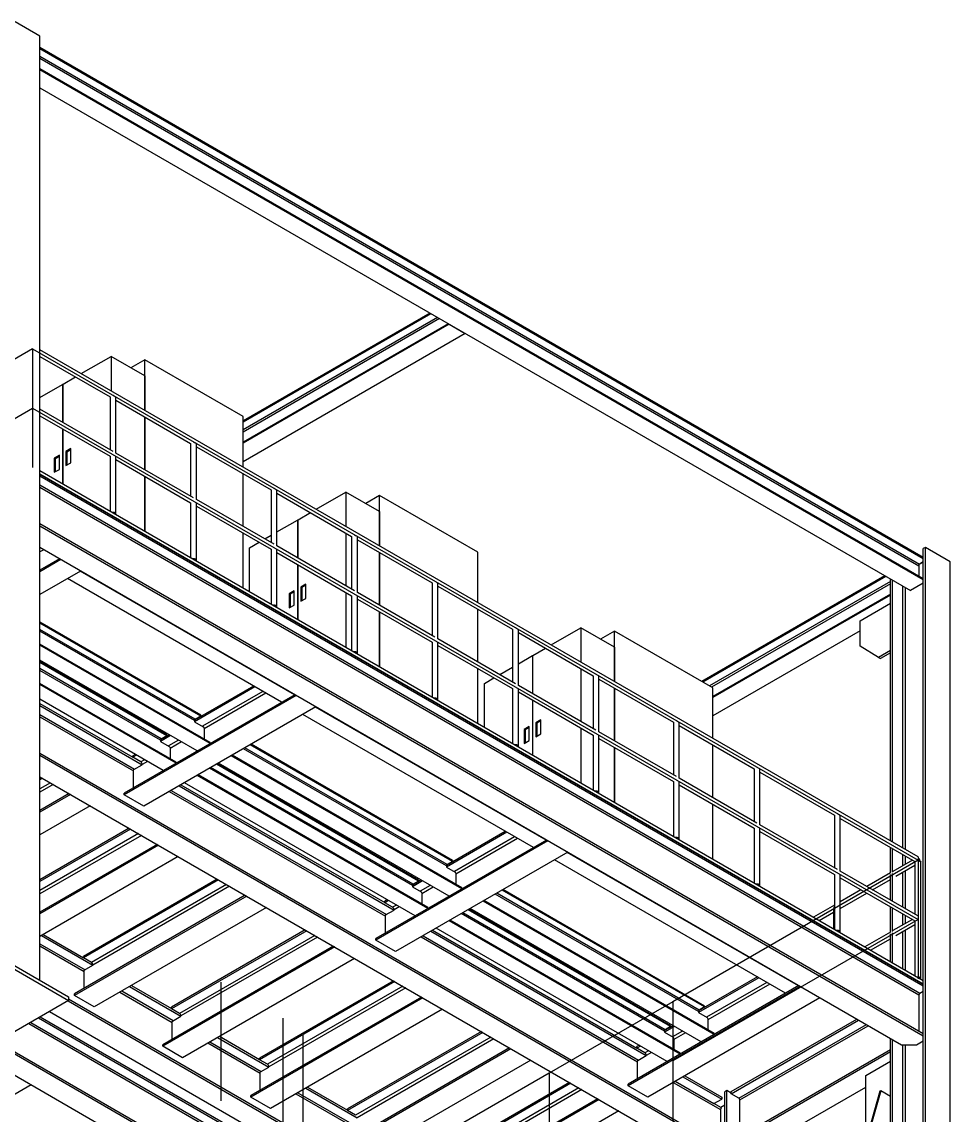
# Model space of a CAD drawing. Header units: inches. Extents: x -1490 to 2215, y -1057 to 1547.
# Drawn here: x -1254.8 to -986.6, y -709.3 to -393.4 of the extents above; entities that cross this region are included whole.
import ezdxf

# ---------------------------------------------------------------- set-up
doc = ezdxf.new("R2010")
doc.units = ezdxf.units.IN
doc.header["$MEASUREMENT"] = 0

msp = doc.modelspace()

# ---------------------------------------------------------------- linework, layer by layer
at = {"color": 7, "linetype": 'Continuous', "lineweight": 25}
for p, q in [((-1249.66, -397.52), (-1256.83, -393.39)), ((-1249.66, -670.3), (-1249.66, -397.52)), ((-1249.66, -400.71), (-994.39, -548.08)), ((-1249.66, -401.04), (-994.39, -548.41)), ((-1249.66, -403.26), (-995.43, -550.03)), ((-1249.66, -403.92), (-995.71, -550.52)), ((-1249.66, -406.86), (-994.39, -554.23)), ((-1249.66, -407.19), (-994.39, -554.55)), ((-1249.66, -412.49), (-998.09, -557.72)), ((-1136.98, -477.54), (-1190.94, -508.69)), ((-1136.7, -477.7), (-1190.94, -509.01)), ((-1134.77, -478.81), (-1190.94, -511.24)), ((-1134.21, -479.14), (-1190.94, -511.89)), ((-1131.66, -480.61), (-1190.94, -514.84)), ((-1131.38, -480.78), (-1190.94, -515.16)), ((-1131.38, -480.78), (-1126.78, -483.43)), ((-1126.78, -483.43), (-1190.94, -520.47)), ((-995.88, -634.63), (-1249.66, -488.12)), ((-1249.66, -490.04), (-1229.33, -501.77)), ((-1237.69, -495.03), (-1229.08, -490.06)), ((-1229.08, -490.06), (-1229.08, -500)), ((-1219.34, -495.69), (-1229.08, -490.06)), ((-1219.34, -491.03), (-1223.38, -493.36)), ((-1190.94, -507.42), (-1219.34, -491.03)), ((-1219.34, -505.63), (-1219.34, -491.03)), ((-1219.34, -495.69), (-1219.34, -505.63)), ((-1249.66, -501.95), (-1243.07, -498.14)), ((-1243.07, -498.14), (-1243.07, -509.07)), ((-1242.93, -498.22), (-1243.07, -498.14)), ((-1242.93, -498.06), (-1239.35, -495.99)), ((-1242.93, -509.15), (-1242.93, -498.06)), ((-1229.33, -501.77), (-1229.33, -517)), ((-1227.67, -517.96), (-1227.67, -501.77)), ((-1228.5, -517.48), (-1249.66, -505.27)), ((-1227.67, -502.73), (-1206.08, -515.2)), ((-1249.66, -507.18), (-1229.33, -518.92)), ((-1219.34, -507.54), (-1219.34, -522.77)), ((-1219.34, -522.77), (-1219.34, -507.54)), ((-1190.94, -522.02), (-1190.94, -507.42)), ((-1243.07, -510.99), (-1243.07, -526.85)), ((-1242.93, -526.93), (-1242.93, -511.07)), ((-1240.67, -516.67), (-1242.13, -517.52)), ((-1242.13, -517.52), (-1242.13, -521.61)), ((-1241.85, -517.68), (-1242.13, -517.52)), ((-1240.67, -517), (-1241.85, -517.68)), ((-1241.85, -517.68), (-1241.85, -521.45)), ((-1240.67, -520.77), (-1240.67, -516.67)), ((-1205.25, -530.91), (-1227.67, -517.96)), ((-1206.08, -515.2), (-1206.08, -530.43)), ((-1204.42, -531.39), (-1204.42, -515.2)), ((-1204.42, -516.16), (-1182.82, -528.62)), ((-1244.01, -518.6), (-1245.47, -519.45)), ((-1245.47, -519.45), (-1245.47, -523.54)), ((-1245.19, -519.61), (-1245.47, -519.45)), ((-1244.01, -518.93), (-1245.19, -519.61)), ((-1245.19, -519.61), (-1245.19, -523.38)), ((-1244.01, -522.7), (-1244.01, -518.6)), ((-1242.13, -521.61), (-1240.67, -520.77)), ((-1229.33, -518.92), (-1229.33, -534.79)), ((-1227.67, -535.59), (-1227.67, -518.92)), ((-1227.67, -519.88), (-1206.08, -532.35)), ((-1249.66, -523.05), (-994.39, -670.42)), ((-1249.66, -524.07), (-994.39, -671.44)), ((-994.39, -671.44), (-1249.66, -524.07)), ((-1245.47, -523.54), (-1244.01, -522.7)), ((-1190.94, -539.17), (-1190.94, -523.94)), ((-994.39, -672.05), (-1249.66, -524.68)), ((-995.35, -674.08), (-1249.66, -527.27)), ((-1219.34, -524.69), (-1219.34, -540.56)), ((-1219.34, -540.56), (-1219.34, -524.69)), ((-995.64, -674.57), (-1249.66, -527.92)), ((-1182.82, -528.62), (-1182.82, -543.85)), ((-1181.16, -544.81), (-1181.16, -528.62)), ((-1181.16, -529.58), (-1159.57, -542.05)), ((-1169.81, -534.22), (-1161.2, -529.25)), ((-1161.2, -529.25), (-1161.2, -539.19)), ((-1151.46, -534.88), (-1161.2, -529.25)), ((-1151.46, -530.21), (-1155.49, -532.55)), ((-1123.06, -546.61), (-1151.46, -530.21)), ((-1151.46, -544.81), (-1151.46, -530.21)), ((-1206.08, -532.35), (-1206.08, -548.21)), ((-1181.99, -544.33), (-1204.42, -531.39)), ((-1204.42, -549.01), (-1204.42, -532.35)), ((-1204.42, -533.3), (-1182.82, -545.77)), ((-1175.05, -537.25), (-1171.47, -535.18)), ((-1151.46, -534.88), (-1151.46, -544.81)), ((-994.39, -685.81), (-1249.66, -538.44)), ((-994.39, -686.42), (-1249.66, -539.05)), ((-1181.16, -540.77), (-1175.19, -537.33)), ((-1175.19, -537.33), (-1175.19, -548.26)), ((-1175.05, -537.41), (-1175.19, -537.33)), ((-1175.05, -548.34), (-1175.05, -537.25)), ((-1190.94, -556.95), (-1190.94, -541.08)), ((-1184.66, -542.79), (-1182.82, -541.73)), ((-1161.2, -541.11), (-1161.2, -556.34)), ((-1159.57, -542.05), (-1159.57, -557.28)), ((-1157.91, -558.24), (-1157.91, -542.05)), ((-1157.91, -543.01), (-1136.31, -555.47)), ((-1000.63, -689.01), (-1249.66, -545.25)), ((-1249.38, -545.41), (-1249.66, -545.58)), ((-1248.53, -545.9), (-1249.66, -546.56)), ((-1189.04, -545.32), (-1186.32, -543.75)), ((-1189.04, -558.05), (-1189.04, -545.32)), ((-1182.82, -545.77), (-1182.82, -561.64)), ((-1158.74, -557.76), (-1181.16, -544.81)), ((-1181.16, -562.44), (-1181.16, -545.77)), ((-993.78, -545.24), (-994.39, -545.59)), ((-994.39, -817.67), (-994.39, -545.59)), ((-993.78, -818.02), (-993.78, -545.24)), ((-986.62, -549.37), (-993.78, -545.24)), ((-1243.97, -548.54), (-1249.66, -551.83)), ((-1243.56, -548.77), (-1249.66, -552.3)), ((-1181.16, -546.73), (-1159.57, -559.2)), ((-1151.46, -546.73), (-1151.46, -561.96)), ((-1151.46, -561.96), (-1151.46, -546.73)), ((-1123.06, -561.21), (-1123.06, -546.61)), ((-994.39, -549.51), (-995.61, -550.22)), ((-994.39, -549.43), (-995.43, -550.03)), ((-986.62, -822.15), (-986.62, -549.37)), ((-1237.87, -552.06), (-1249.66, -558.86)), ((-1176.09, -587.85), (-1237.98, -552.12)), ((-1175.19, -550.18), (-1175.19, -566.04)), ((-1175.05, -566.12), (-1175.05, -550.26)), ((-995.71, -550.52), (-995.71, -553.47)), ((-1179.8, -589.99), (-1241.69, -554.26)), ((-1172.79, -555.86), (-1174.25, -556.7)), ((-1172.79, -559.96), (-1172.79, -555.86)), ((-1136.31, -555.47), (-1136.31, -570.7)), ((-1134.65, -571.66), (-1134.65, -555.47)), ((-1005.46, -553.46), (-1058.32, -583.98)), ((-1005.18, -553.63), (-1058.04, -584.14)), ((-1003.9, -555.12), (-1056.11, -585.26)), ((-1003.9, -555.77), (-1055.55, -585.58)), ((-1003.9, -629.99), (-1003.9, -554.37)), ((-1003.3, -630.34), (-1003.3, -554.71)), ((-994.39, -555.58), (-998.09, -557.72)), ((-1176.13, -557.79), (-1177.59, -558.63)), ((-1177.59, -558.63), (-1177.59, -562.73)), ((-1177.31, -558.79), (-1177.59, -558.63)), ((-1176.13, -558.11), (-1177.31, -558.79)), ((-1177.31, -558.79), (-1177.31, -562.57)), ((-1176.13, -561.89), (-1176.13, -557.79)), ((-1174.25, -556.7), (-1174.25, -560.8)), ((-1173.97, -556.86), (-1174.25, -556.7)), ((-1172.79, -556.18), (-1173.97, -556.86)), ((-1173.97, -556.86), (-1173.97, -560.64)), ((-1161.2, -558.25), (-1161.2, -574.12)), ((-1135.48, -571.18), (-1157.91, -558.24)), ((-1134.65, -556.43), (-1113.05, -568.9)), ((-1003.9, -558.71), (-1055.18, -588.31)), ((-1003.9, -559.04), (-1055.18, -588.64)), ((-1000.32, -632.06), (-1000.32, -556.43)), ((-999.47, -632.55), (-999.47, -556.92)), ((-1177.59, -562.73), (-1176.13, -561.89)), ((-1174.25, -560.8), (-1172.79, -559.96)), ((-1159.57, -559.2), (-1159.57, -575.06)), ((-1157.91, -575.86), (-1157.91, -559.2)), ((-1157.91, -560.15), (-1136.31, -572.62)), ((-1012.61, -566.41), (-1003.9, -561.38)), ((-1151.46, -563.88), (-1151.46, -579.74)), ((-1151.46, -579.74), (-1151.46, -563.88)), ((-1123.06, -578.35), (-1123.06, -563.12)), ((-1203.16, -593.69), (-1249.66, -566.85)), ((-1203.16, -593.96), (-1249.66, -567.12)), ((-1101.92, -573.41), (-1093.32, -568.44)), ((-1093.32, -568.44), (-1093.32, -578.38)), ((-1083.57, -574.06), (-1093.32, -568.44)), ((-1012.61, -573.76), (-1012.61, -566.41)), ((-1204.73, -594.87), (-1249.66, -568.92)), ((-1204.94, -595.23), (-1249.66, -569.41)), ((-1112.22, -584.61), (-1134.65, -571.66)), ((-1113.05, -568.9), (-1113.05, -584.13)), ((-1111.39, -585.09), (-1111.39, -568.9)), ((-1111.39, -569.86), (-1089.8, -582.32)), ((-1083.57, -569.4), (-1087.61, -571.73)), ((-1083.57, -584), (-1083.57, -569.4)), ((-1055.18, -585.79), (-1083.57, -569.4)), ((-1012.61, -569.37), (-1055.18, -593.94)), ((-1200.44, -601.64), (-1249.66, -573.23)), ((-1200.44, -601.91), (-1249.66, -573.5)), ((-1136.31, -572.62), (-1136.31, -588.49)), ((-1134.65, -589.29), (-1134.65, -572.62)), ((-1134.65, -573.58), (-1113.05, -586.05)), ((-1107.17, -576.43), (-1103.58, -574.37)), ((-1083.57, -574.06), (-1083.57, -584)), ((-1007.3, -577.02), (-1012.61, -573.76)), ((-1204.16, -604.05), (-1249.66, -577.78)), ((-1111.39, -578.87), (-1107.31, -576.51)), ((-1107.31, -576.51), (-1107.31, -587.45)), ((-1107.17, -576.59), (-1107.31, -576.51)), ((-1107.17, -587.53), (-1107.17, -576.43)), ((-1003.9, -575.06), (-1007.3, -577.02)), ((-1007.3, -577.02), (-1006.77, -577.33)), ((-1003.9, -575.67), (-1006.77, -577.33)), ((-1212.99, -599.37), (-1249.66, -578.2)), ((-1212.99, -599.64), (-1249.66, -578.47)), ((-1214.55, -600.54), (-1249.66, -580.27)), ((-1214.77, -600.91), (-1249.66, -580.76)), ((-1123.06, -596.14), (-1123.06, -580.27)), ((-1116.78, -581.98), (-1113.05, -579.83)), ((-1093.32, -580.29), (-1093.32, -595.52)), ((-1121.16, -584.51), (-1118.44, -582.94)), ((-1089.8, -582.32), (-1089.8, -597.55)), ((-1088.14, -598.51), (-1088.14, -582.32)), ((-1088.14, -583.28), (-1066.54, -595.75)), ((-1210.26, -607.32), (-1249.66, -584.57)), ((-1210.27, -607.58), (-1249.66, -584.84)), ((-1187.51, -585.54), (-1204.94, -595.6)), ((-1187.92, -585.3), (-1204.92, -595.11)), ((-1185.21, -586.87), (-1202.64, -596.92)), ((-1184.36, -587.36), (-1202.21, -597.66)), ((-1121.16, -597.23), (-1121.16, -584.51)), ((-1113.05, -586.05), (-1113.05, -601.91)), ((-1088.97, -598.03), (-1111.39, -585.09)), ((-1111.39, -602.71), (-1111.39, -586.05)), ((-1111.39, -587), (-1089.8, -599.47)), ((-1083.57, -585.92), (-1083.57, -601.15)), ((-1083.57, -601.15), (-1083.57, -585.92)), ((-1055.18, -600.39), (-1055.18, -585.79)), ((-1213.98, -609.73), (-1249.66, -589.13)), ((-1249.66, -590.3), (-1222.77, -605.83)), ((-1175.98, -587.79), (-1225.29, -616.25)), ((-1175.57, -588.02), (-1225.29, -616.72)), ((-1176.08, -587.73), (-1176.08, -587.84)), ((-1107.31, -589.36), (-1107.31, -605.23)), ((-1107.17, -605.31), (-1107.17, -589.45)), ((-1249.66, -590.91), (-1220.04, -608.01)), ((-1249.66, -593.5), (-1222.28, -609.31)), ((-1169.88, -591.31), (-1219.6, -620.01)), ((-1203.16, -593.69), (-1203.16, -593.96)), ((-1107.04, -631.99), (-1173.7, -593.51)), ((-1103.33, -629.85), (-1169.99, -591.37)), ((-1249.66, -594.15), (-1222.56, -609.8)), ((-1204.94, -595.23), (-1204.94, -595.6)), ((-1204.94, -595.6), (-1202.43, -597.04)), ((-1203.16, -593.96), (-1204.73, -594.87)), ((-1108.25, -596.98), (-1109.71, -597.82)), ((-1108.25, -601.07), (-1108.25, -596.98)), ((-1104.91, -595.05), (-1106.36, -595.89)), ((-1106.36, -595.89), (-1106.36, -599.98)), ((-1106.08, -596.05), (-1106.36, -595.89)), ((-1104.91, -595.37), (-1106.08, -596.05)), ((-1106.08, -596.05), (-1106.08, -599.82)), ((-1104.91, -599.14), (-1104.91, -595.05)), ((-1066.54, -595.75), (-1066.54, -610.98)), ((-1064.88, -611.94), (-1064.88, -595.75)), ((-1064.88, -596.71), (-1043.29, -609.17)), ((-1211.87, -599.6), (-1214.77, -601.27)), ((-1212.28, -599.36), (-1214.74, -600.79)), ((-1212.99, -599.64), (-1214.55, -600.54)), ((-1212.99, -599.37), (-1212.99, -599.64)), ((-1202.43, -597.04), (-1202.21, -597.42)), ((-1202.21, -597.42), (-1202.21, -600.62)), ((-1109.71, -597.82), (-1109.71, -601.91)), ((-1109.43, -597.98), (-1109.71, -597.82)), ((-1108.25, -597.3), (-1109.43, -597.98)), ((-1109.43, -597.98), (-1109.43, -601.75)), ((-1106.36, -599.98), (-1104.91, -599.14)), ((-1093.32, -597.44), (-1093.32, -613.31)), ((-1089.8, -599.47), (-1089.8, -615.34)), ((-1065.71, -611.46), (-1088.14, -598.51)), ((-1088.14, -616.14), (-1088.14, -599.47)), ((-1214.77, -600.91), (-1214.77, -601.27)), ((-1214.77, -601.27), (-1212.26, -602.72)), ((-1209.57, -600.93), (-1212.46, -602.6)), ((-1212.26, -602.72), (-1212.04, -603.09)), ((-1208.72, -601.42), (-1212.04, -603.33)), ((-1212.04, -603.09), (-1212.04, -606.29)), ((-1200.44, -601.64), (-1200.44, -601.91)), ((-1131.97, -636.87), (-1190.39, -603.14)), ((-1130.41, -635.96), (-1188.83, -602.24)), ((-1130.41, -635.69), (-1188.59, -602.11)), ((-1109.71, -601.91), (-1108.25, -601.07)), ((-1088.14, -600.43), (-1066.54, -612.9)), ((-1083.57, -603.07), (-1083.57, -618.93)), ((-1083.57, -618.93), (-1083.57, -603.07)), ((-1055.18, -617.54), (-1055.18, -602.31)), ((-1249.66, -604.67), (-1052.62, -718.42)), ((-1249.66, -605.28), (-1052.62, -719.03)), ((-1222.11, -605.04), (-1222.77, -605.42)), ((-1221.7, -605.27), (-1222.77, -605.89)), ((-1222.77, -605.89), (-1222.77, -605.42)), ((-1220.46, -607.22), (-1222.77, -605.89)), ((-1127.69, -643.91), (-1194.35, -605.43)), ((-1127.68, -643.64), (-1194.12, -605.29)), ((-1132.18, -637.23), (-1190.81, -603.39)), ((-1222.56, -609.56), (-1222.49, -609.43)), ((-1222.56, -614.68), (-1222.56, -609.56)), ((-1222.49, -609.43), (-1220.04, -608.01)), ((-1219.4, -606.6), (-1220.46, -607.22)), ((-1218.55, -607.09), (-1220.04, -607.95)), ((-1220.04, -608.01), (-1220.04, -607.95)), ((-1210.26, -607.32), (-1210.26, -607.58)), ((-1142.01, -642.91), (-1200.64, -609.06)), ((-1141.8, -642.54), (-1200.22, -608.82)), ((-1140.24, -641.64), (-1198.65, -607.91)), ((-1140.24, -641.37), (-1198.42, -607.78)), ((-1131.4, -646.05), (-1198.06, -607.57)), ((-1043.29, -609.17), (-1043.29, -624.41)), ((-1041.63, -625.36), (-1041.63, -609.17)), ((-1249.66, -611.48), (-1057.99, -722.13)), ((-1249.32, -611.68), (-1249.66, -611.88)), ((-1248.91, -611.91), (-1249.66, -612.35)), ((-1137.52, -649.58), (-1204.18, -611.1)), ((-1137.51, -649.32), (-1203.94, -610.97)), ((-1042.46, -624.88), (-1064.88, -611.94)), ((-1041.63, -610.13), (-1020.03, -622.6)), ((-1246.61, -613.24), (-1249.66, -615)), ((-1245.76, -613.73), (-1249.66, -615.98)), ((-1212.24, -615.76), (-1149.81, -651.8)), ((-1211.67, -615.43), (-1149.53, -651.31)), ((-1209.43, -614.14), (-1147.29, -650.01)), ((-1208.9, -613.83), (-1150.01, -647.83)), ((-1141.23, -651.73), (-1207.89, -613.24)), ((-1066.54, -612.9), (-1066.54, -628.76)), ((-1064.88, -629.56), (-1064.88, -612.9)), ((-1064.88, -613.85), (-1043.29, -626.32)), ((-1241.2, -616.37), (-1249.66, -621.25)), ((-1240.79, -616.6), (-1249.66, -621.72)), ((-1225.29, -616.72), (-1225.29, -616.25)), ((-1219.6, -620.01), (-1225.29, -616.72)), ((-1235.1, -619.88), (-1249.66, -628.29)), ((-1055.18, -635.32), (-1055.18, -619.46)), ((-1019.2, -638.31), (-1041.63, -625.36)), ((-1020.03, -622.6), (-1020.03, -637.83)), ((-1018.37, -638.79), (-1018.37, -622.6)), ((-1018.37, -623.56), (-996.78, -636.02)), ((-1223.86, -626.37), (-1249.66, -641.27)), ((-1223.46, -626.61), (-1249.66, -641.74)), ((-1221.16, -627.94), (-1249.66, -644.39)), ((-1220.31, -628.43), (-1249.66, -645.37)), ((-1114.76, -627.54), (-1132.18, -637.6)), ((-1115.17, -627.3), (-1132.16, -637.11)), ((-1043.29, -626.32), (-1043.29, -642.19)), ((-1041.63, -642.99), (-1041.63, -626.32)), ((-1041.63, -627.28), (-1020.03, -639.75)), ((-1215.74, -631.06), (-1249.66, -650.64)), ((-1215.34, -631.3), (-1249.66, -651.11)), ((-1103.22, -629.79), (-1152.54, -658.25)), ((-1102.82, -630.02), (-1152.54, -658.72)), ((-1112.46, -628.87), (-1129.88, -638.92)), ((-1111.61, -629.36), (-1129.46, -639.66)), ((-1103.32, -629.73), (-1103.32, -629.84)), ((-1209.65, -634.58), (-1249.66, -657.68)), ((-1097.13, -633.31), (-1146.85, -662.01)), ((-1030.47, -671.91), (-1097.24, -633.37)), ((-1003.9, -639.38), (-1003.9, -631.91)), ((-1003.3, -639.03), (-1003.3, -632.26)), ((-1000.32, -637.19), (-1000.32, -633.98)), ((-999.47, -636.7), (-999.47, -634.47)), ((-995.88, -634.63), (-995.88, -635.59)), ((-1132.18, -637.23), (-1132.18, -637.6)), ((-1132.18, -637.6), (-1129.68, -639.04)), ((-1130.41, -635.96), (-1131.97, -636.87)), ((-1130.41, -635.69), (-1130.41, -635.96)), ((-1034.18, -674.05), (-1100.95, -635.51)), ((-997.54, -635.59), (-1003.15, -638.83)), ((-1002.32, -640.26), (-996.78, -637.06)), ((-996.78, -636.02), (-996.78, -651.26)), ((-995.12, -636.02), (-995.12, -636.02)), ((-995.05, -669.88), (-995.05, -636.07)), ((-1198.41, -641.07), (-1237.07, -663.39)), ((-1129.68, -639.04), (-1129.46, -639.42)), ((-1129.46, -639.42), (-1129.46, -642.62)), ((-1020.03, -639.75), (-1020.03, -655.61)), ((-995.95, -651.73), (-1018.37, -638.79)), ((-1018.37, -656.41), (-1018.37, -639.75)), ((-1018.37, -640.71), (-996.78, -653.17)), ((-1003.9, -639.26), (-1010.73, -643.2)), ((-1009.07, -644.16), (-1003.9, -641.18)), ((-1003.9, -647.14), (-1003.9, -639.76)), ((-1003.3, -647.49), (-1003.3, -639.41)), ((-1000.32, -649.21), (-1000.32, -639.11)), ((-999.47, -649.7), (-999.47, -638.62)), ((-1198, -641.3), (-1237.07, -663.86)), ((-1195.7, -642.63), (-1234.77, -665.19)), ((-1194.85, -643.12), (-1234.35, -665.92)), ((-1139.12, -641.6), (-1142.01, -643.27)), ((-1142.01, -642.91), (-1142.01, -643.27)), ((-1142.01, -643.27), (-1139.5, -644.72)), ((-1139.52, -641.36), (-1141.99, -642.79)), ((-1140.24, -641.64), (-1141.8, -642.54)), ((-1140.24, -641.37), (-1140.24, -641.64)), ((-1136.82, -642.93), (-1139.71, -644.6)), ((-1135.97, -643.42), (-1139.29, -645.33)), ((-1127.68, -643.64), (-1127.68, -643.91)), ((-1057.55, -678.02), (-1116.07, -644.24)), ((-1057.55, -677.75), (-1115.84, -644.11)), ((-1012.39, -644.16), (-1018.37, -647.61)), ((-1190.29, -645.76), (-1239.6, -674.22)), ((-1189.88, -645.99), (-1239.6, -674.69)), ((-1149.35, -647.04), (-1150.01, -647.42)), ((-1148.95, -647.27), (-1150.01, -647.89)), ((-1150.01, -647.89), (-1150.01, -647.42)), ((-1139.5, -644.72), (-1139.29, -645.09)), ((-1139.29, -645.09), (-1139.29, -648.29)), ((-1054.83, -685.97), (-1121.59, -647.43)), ((-1054.82, -685.71), (-1121.36, -647.29)), ((-1059.32, -679.29), (-1118.06, -645.39)), ((-1059.11, -678.93), (-1117.63, -645.14)), ((-1018.37, -649.53), (-1010.73, -645.12)), ((-1184.19, -649.28), (-1233.91, -677.98)), ((-1147.71, -649.22), (-1150.01, -647.89)), ((-1149.73, -651.43), (-1147.29, -650.01)), ((-1146.64, -648.6), (-1147.71, -649.22)), ((-1145.8, -649.09), (-1147.29, -649.95)), ((-1147.29, -650.01), (-1147.29, -649.95)), ((-1137.51, -649.32), (-1137.51, -649.58)), ((-1067.38, -683.7), (-1125.9, -649.91)), ((-1067.38, -683.43), (-1125.67, -649.78)), ((-1058.54, -688.11), (-1125.31, -649.57)), ((-1020.03, -648.57), (-1026.13, -652.09)), ((-1024.47, -653.05), (-1020.32, -650.66)), ((-1020.32, -649.7), (-1020.32, -655.44)), ((-1020.08, -648.88), (-1020.03, -648.91)), ((-1003.9, -656.53), (-1003.9, -649.06)), ((-1003.3, -656.18), (-1003.3, -649.41)), ((-1149.81, -651.56), (-1149.73, -651.43)), ((-1149.81, -656.68), (-1149.81, -651.56)), ((-1064.66, -691.64), (-1131.42, -653.1)), ((-1064.65, -691.38), (-1131.19, -652.97)), ((-1069.15, -684.97), (-1127.89, -651.06)), ((-1068.94, -684.6), (-1127.46, -650.82)), ((-997.54, -652.73), (-1003.15, -655.97)), ((-1000.32, -654.34), (-1000.32, -651.13)), ((-999.47, -653.85), (-999.47, -651.62)), ((-996.78, -653.17), (-996.78, -669.04)), ((-995.88, -651.78), (-995.88, -652.65)), ((-1172.95, -655.76), (-1211.62, -678.08)), ((-1172.55, -656), (-1211.62, -678.55)), ((-1136.68, -656.14), (-1074.43, -692.07)), ((-1136.15, -655.83), (-1077.15, -689.89)), ((-1068.37, -693.79), (-1135.13, -655.24)), ((-1003.9, -656.41), (-1011.28, -660.67)), ((-1003.9, -664.92), (-1003.9, -656.9)), ((-1003.3, -665.27), (-1003.3, -656.56)), ((-1002.32, -657.41), (-996.78, -654.21)), ((-1000.32, -666.99), (-1000.32, -656.26)), ((-999.47, -667.48), (-999.47, -655.77)), ((-1249.66, -659.73), (-1236.59, -667.28)), ((-1249.2, -657.41), (-1234.35, -665.98)), ((-1248.67, -657.11), (-1237.07, -663.8)), ((-1170.24, -657.33), (-1209.32, -679.88)), ((-1169.4, -657.82), (-1208.89, -680.62)), ((-1152.54, -658.72), (-1152.54, -658.25)), ((-1146.85, -662.01), (-1152.54, -658.72)), ((-1139.49, -657.76), (-1076.95, -693.86)), ((-1138.92, -657.43), (-1076.67, -693.37)), ((-1009.62, -661.62), (-1003.9, -658.32)), ((-1249.66, -660.38), (-1236.87, -667.77)), ((-1164.83, -660.45), (-1214.14, -688.92)), ((-1164.42, -660.69), (-1214.14, -689.39)), ((-1258.3, -665.31), (-1241.33, -675.11)), ((-1258.3, -666.33), (-1241.33, -676.13)), ((-1237.07, -663.86), (-1237.07, -663.39)), ((-1234.77, -665.19), (-1237.07, -663.86)), ((-1236.8, -667.4), (-1234.35, -665.98)), ((-1234.35, -665.98), (-1234.35, -665.92)), ((-1158.73, -663.97), (-1208.45, -692.67)), ((-1236.87, -667.53), (-1236.8, -667.4)), ((-1236.87, -672.65), (-1236.87, -667.53)), ((-1041.9, -669.6), (-1059.32, -679.66)), ((-1042.31, -669.36), (-1059.3, -679.18)), ((-1223.74, -672.11), (-1208.89, -680.68)), ((-1223.21, -671.8), (-1211.62, -678.49)), ((-1147.5, -670.46), (-1186.16, -692.78)), ((-1147.09, -670.69), (-1186.16, -693.25)), ((-1144.79, -672.02), (-1183.86, -694.58)), ((-1143.94, -672.51), (-1183.44, -695.31)), ((-1030.36, -671.85), (-1079.68, -700.31)), ((-1029.96, -672.08), (-1079.68, -700.78)), ((-1039.6, -670.93), (-1057.02, -680.99)), ((-1038.75, -671.42), (-1056.6, -681.72)), ((-1030.46, -671.79), (-1030.46, -671.91)), ((-1295.01, -675.78), (-1136.36, -767.37)), ((-1241.33, -675.11), (-1241.33, -676.13)), ((-1241.33, -675.71), (-1109.99, -751.53)), ((-1239.6, -674.69), (-1239.6, -674.22)), ((-1233.91, -677.98), (-1239.6, -674.69)), ((-1226.55, -673.73), (-1211.42, -682.46)), ((-1225.98, -673.4), (-1211.13, -681.97)), ((-1139.37, -675.15), (-1188.69, -703.61)), ((-1138.97, -675.38), (-1188.69, -704.08)), ((-1024.27, -675.37), (-1073.99, -704.07)), ((-995.64, -674.57), (-995.64, -685.09)), ((-994.39, -673.52), (-995.35, -674.08)), ((-1241.33, -676.13), (-1258.3, -685.93)), ((-1241.5, -676.23), (-1109.99, -752.15)), ((-1211.62, -678.55), (-1211.62, -678.08)), ((-1209.32, -679.88), (-1211.62, -678.55)), ((-1133.28, -678.67), (-1183, -707.37)), ((-1057.55, -678.02), (-1059.11, -678.93)), ((-1057.55, -677.75), (-1057.55, -678.02)), ((-1250.06, -681.17), (-1130.99, -749.9)), ((-1249.53, -680.86), (-1130.99, -749.29)), ((-1246.87, -679.32), (-1115.35, -755.24)), ((-1211.42, -682.22), (-1211.34, -682.09)), ((-1211.42, -687.35), (-1211.42, -682.22)), ((-1211.34, -682.09), (-1208.89, -680.68)), ((-1208.89, -680.68), (-1208.89, -680.62)), ((-1059.32, -679.29), (-1059.32, -679.66)), ((-1059.32, -679.66), (-1056.82, -681.11)), ((-1056.82, -681.11), (-1056.6, -681.48)), ((-1056.6, -681.48), (-1056.6, -684.68)), ((-1049.89, -702.47), (-1013.61, -681.52)), ((-1049.89, -703.08), (-1013.08, -681.83)), ((-1271.61, -683.1), (-1130.99, -764.27)), ((-1271.08, -682.79), (-1130.99, -763.66)), ((-1252.87, -682.79), (-1130.99, -753.14)), ((-1252.3, -682.46), (-1133.23, -751.2)), ((-1122.04, -685.15), (-1160.71, -707.47)), ((-1121.63, -685.39), (-1160.71, -707.94)), ((-1066.26, -683.66), (-1069.15, -685.33)), ((-1069.15, -684.97), (-1069.15, -685.33)), ((-1069.15, -685.33), (-1066.64, -686.78)), ((-1066.67, -683.43), (-1069.13, -684.85)), ((-1067.38, -683.7), (-1068.94, -684.6)), ((-1067.38, -683.43), (-1067.38, -683.7)), ((-1063.96, -684.99), (-1066.85, -686.66)), ((-1047.65, -704.38), (-1010.83, -683.12)), ((-1047.37, -704.87), (-1010.27, -683.45)), ((-1201.09, -688.42), (-1185.96, -697.16)), ((-1200.53, -688.1), (-1185.68, -696.67)), ((-1198.28, -686.8), (-1183.44, -695.37)), ((-1197.75, -686.5), (-1186.16, -693.19)), ((-1119.33, -686.72), (-1158.4, -709.27)), ((-1118.48, -687.21), (-1157.98, -710.01)), ((-1066.64, -686.78), (-1066.43, -687.15)), ((-1063.11, -685.48), (-1066.43, -687.39)), ((-1066.43, -687.15), (-1066.43, -690.35)), ((-1054.82, -685.71), (-1054.82, -685.97)), ((-1003.9, -822.15), (-1003.9, -687.12)), ((-1003.3, -821.8), (-1003.3, -687.47)), ((-994.39, -687.89), (-996.33, -689.01)), ((-1214.14, -689.39), (-1214.14, -688.92)), ((-1208.45, -692.67), (-1214.14, -689.39)), ((-1113.92, -689.84), (-1163.23, -718.31)), ((-1113.51, -690.08), (-1163.23, -718.78)), ((-1076.49, -689.1), (-1077.15, -689.48)), ((-1076.09, -689.33), (-1077.15, -689.95)), ((-1077.15, -689.95), (-1077.15, -689.48)), ((-1074.85, -691.28), (-1077.15, -689.95)), ((-1073.78, -690.66), (-1074.85, -691.28)), ((-1072.94, -691.15), (-1074.43, -692.01)), ((-1064.65, -691.38), (-1064.65, -691.64)), ((-1049.89, -716.84), (-1003.9, -690.29)), ((-1049.89, -717.46), (-1003.9, -690.9)), ((-996.33, -689.01), (-1000.63, -689.01)), ((-1000.32, -820.08), (-1000.32, -689.01)), ((-999.47, -819.59), (-999.47, -689.01)), ((-1186.16, -693.25), (-1186.16, -692.78)), ((-1183.86, -694.58), (-1186.16, -693.25)), ((-1107.82, -693.36), (-1157.54, -722.06)), ((-1076.95, -693.62), (-1076.87, -693.49)), ((-1076.95, -698.74), (-1076.95, -693.62)), ((-1076.87, -693.49), (-1074.43, -692.07)), ((-1074.43, -692.07), (-1074.43, -692.01)), ((-1011.02, -697.8), (-1003.9, -693.7)), ((-1185.96, -696.92), (-1185.88, -696.79)), ((-1185.96, -702.04), (-1185.96, -696.92)), ((-1185.88, -696.79), (-1183.44, -695.37)), ((-1183.44, -695.37), (-1183.44, -695.31)), ((-1063.29, -697.89), (-1052.62, -704.05)), ((-1011.02, -716.38), (-1011.02, -697.8)), ((-1252.13, -700.54), (-1280.84, -717.12)), ((-1172.3, -701.19), (-1160.71, -707.88)), ((-1096.59, -699.85), (-1135.25, -722.17)), ((-1096.18, -700.08), (-1135.25, -722.64)), ((-1079.68, -700.78), (-1079.68, -700.31)), ((-1073.99, -704.07), (-1079.68, -700.78)), ((-1066.63, -699.82), (-1053, -707.68)), ((-1066.06, -699.49), (-1054.87, -705.95)), ((-1063.82, -698.2), (-1052.62, -704.66)), ((-1036.87, -716.13), (-1011.02, -701.21)), ((-1188.69, -704.08), (-1188.69, -703.61)), ((-1183, -707.37), (-1188.69, -704.08)), ((-1175.64, -703.12), (-1160.5, -711.85)), ((-1175.07, -702.79), (-1160.22, -711.36)), ((-1172.83, -701.5), (-1157.98, -710.07)), ((-1093.88, -701.41), (-1132.95, -723.97)), ((-1093.03, -701.9), (-1132.52, -724.7)), ((-1052.62, -704.05), (-1052.62, -704.66)), ((-1051.15, -702.16), (-1051.75, -702.51)), ((-1051.75, -850.78), (-1051.75, -702.51)), ((-1051.15, -851.13), (-1051.15, -702.16)), ((-1049.89, -702.88), (-1051.15, -702.16)), ((-1049.89, -703.08), (-1049.89, -702.47)), ((-1047.65, -704.38), (-1049.89, -703.08)), ((-1006.92, -702.37), (-1046.62, -841.21)), ((-1006.79, -702.3), (-1046.49, -841.15)), ((-1006.63, -702.28), (-1046.33, -841.13)), ((-1006.63, -702.28), (-1006.79, -702.3)), ((-1003.9, -703.85), (-1006.63, -702.28)), ((-1160.71, -707.94), (-1160.71, -707.47)), ((-1088.46, -704.54), (-1137.77, -733.01)), ((-1088.06, -704.77), (-1137.77, -733.47)), ((-1054.87, -705.95), (-1052.62, -704.66)), ((-1052.72, -707.19), (-1054.87, -705.95)), ((-1051.75, -706.43), (-1052.89, -707.09)), ((-1047.37, -715.39), (-1047.37, -704.87)), ((-1158.4, -709.27), (-1160.71, -707.94)), ((-1082.37, -708.06), (-1132.09, -736.76)), ((-1053, -707.68), (-1053, -718.2))]:
    msp.add_line(p, q, dxfattribs=at)
at = {"color": 7, "linetype": 'Continuous'}
for p, q in [((-1251.76, -487.87), (-1331.47, -533.89)), ((-1251.76, -487.87), (-995.88, -635.59)), ((-1251.76, -487.87), (-1251.76, -522.16)), ((-1331.47, -551.03), (-1251.76, -505.02)), ((-1251.76, -505.02), (-995.88, -652.73)), ((-995.88, -635.59), (-1066.72, -676.49)), ((-995.88, -635.59), (-995.88, -669.88)), ((-995.88, -652.73), (-1066.72, -693.63)), ((-1197.39, -670.85), (-1197.39, -705.14)), ((-1066.72, -676.49), (-1102.46, -697.11)), ((-1066.72, -676.49), (-1066.72, -710.78)), ((-1179.46, -681.21), (-1179.46, -715.51)), ((-1173.62, -685.62), (-1173.62, -719.92)), ((-1102.46, -697.11), (-1165.59, -733.56)), ((-1102.46, -697.11), (-1102.46, -731.41))]:
    msp.add_line(p, q, dxfattribs=at)
at = {"color": 7, "linetype": 'Continuous', "lineweight": 25, "flags": 128}
for points in [[(-1227.71, -535.72), (-1227.7, -535.71), (-1227.68, -535.65), (-1227.67, -535.59), (-1227.68, -535.53), (-1227.7, -535.47), (-1227.73, -535.41), (-1227.78, -535.35), (-1227.84, -535.3), (-1227.91, -535.25), (-1228, -535.21), (-1228.09, -535.17), (-1228.18, -535.15), (-1228.29, -535.13), (-1228.39, -535.11), (-1228.5, -535.11), (-1228.61, -535.11), (-1228.72, -535.13), (-1228.74, -535.13)], [(-1227.82, -535.66), (-1227.81, -535.62), (-1227.81, -535.56), (-1227.83, -535.5), (-1227.86, -535.45), (-1227.9, -535.4), (-1227.95, -535.35), (-1228.01, -535.31), (-1228.09, -535.27), (-1228.17, -535.24), (-1228.26, -535.22), (-1228.36, -535.2), (-1228.45, -535.19), (-1228.55, -535.19), (-1228.62, -535.2)], [(-1204.45, -549.15), (-1204.44, -549.14), (-1204.42, -549.08), (-1204.42, -549.01), (-1204.42, -548.95), (-1204.44, -548.89), (-1204.48, -548.83), (-1204.53, -548.77), (-1204.59, -548.72), (-1204.66, -548.68), (-1204.74, -548.63), (-1204.83, -548.6), (-1204.93, -548.57), (-1205.03, -548.55), (-1205.14, -548.54), (-1205.25, -548.54), (-1205.35, -548.54), (-1205.46, -548.55), (-1205.48, -548.55)], [(-1204.57, -549.08), (-1204.56, -549.04), (-1204.56, -548.99), (-1204.57, -548.93), (-1204.6, -548.88), (-1204.64, -548.82), (-1204.69, -548.78), (-1204.76, -548.73), (-1204.83, -548.7), (-1204.92, -548.66), (-1205.01, -548.64), (-1205.1, -548.63), (-1205.2, -548.62), (-1205.3, -548.62), (-1205.36, -548.62)], [(-1181.19, -562.57), (-1181.19, -562.56), (-1181.17, -562.5), (-1181.16, -562.44), (-1181.17, -562.38), (-1181.19, -562.32), (-1181.22, -562.26), (-1181.27, -562.2), (-1181.33, -562.15), (-1181.4, -562.1), (-1181.49, -562.06), (-1181.58, -562.02), (-1181.67, -562), (-1181.78, -561.98), (-1181.88, -561.96), (-1181.99, -561.96), (-1182.1, -561.96), (-1182.21, -561.98), (-1182.23, -561.98)], [(-1181.31, -562.51), (-1181.3, -562.47), (-1181.3, -562.41), (-1181.32, -562.35), (-1181.34, -562.3), (-1181.39, -562.25), (-1181.44, -562.2), (-1181.5, -562.16), (-1181.58, -562.12), (-1181.66, -562.09), (-1181.75, -562.07), (-1181.84, -562.05), (-1181.94, -562.04), (-1182.04, -562.04), (-1182.11, -562.05)], [(-1157.94, -576), (-1157.93, -575.99), (-1157.91, -575.93), (-1157.91, -575.86), (-1157.91, -575.8), (-1157.93, -575.74), (-1157.97, -575.68), (-1158.02, -575.62), (-1158.08, -575.57), (-1158.15, -575.53), (-1158.23, -575.48), (-1158.32, -575.45), (-1158.42, -575.42), (-1158.52, -575.4), (-1158.63, -575.39), (-1158.74, -575.39), (-1158.84, -575.39), (-1158.95, -575.4), (-1158.97, -575.4)], [(-1158.06, -575.93), (-1158.05, -575.89), (-1158.05, -575.84), (-1158.06, -575.78), (-1158.09, -575.73), (-1158.13, -575.67), (-1158.18, -575.63), (-1158.25, -575.58), (-1158.32, -575.55), (-1158.4, -575.51), (-1158.49, -575.49), (-1158.59, -575.48), (-1158.69, -575.47), (-1158.78, -575.47), (-1158.85, -575.47)], [(-1134.68, -589.42), (-1134.68, -589.41), (-1134.66, -589.35), (-1134.65, -589.29), (-1134.66, -589.23), (-1134.68, -589.17), (-1134.71, -589.11), (-1134.76, -589.05), (-1134.82, -589), (-1134.89, -588.95), (-1134.97, -588.91), (-1135.06, -588.87), (-1135.16, -588.85), (-1135.27, -588.83), (-1135.37, -588.81), (-1135.48, -588.81), (-1135.59, -588.81), (-1135.69, -588.83), (-1135.71, -588.83)], [(-1134.8, -589.36), (-1134.79, -589.32), (-1134.79, -589.26), (-1134.81, -589.2), (-1134.83, -589.15), (-1134.87, -589.1), (-1134.93, -589.05), (-1134.99, -589.01), (-1135.07, -588.97), (-1135.15, -588.94), (-1135.24, -588.92), (-1135.33, -588.9), (-1135.43, -588.89), (-1135.53, -588.89), (-1135.6, -588.9)], [(-1111.43, -602.85), (-1111.42, -602.84), (-1111.4, -602.78), (-1111.39, -602.71), (-1111.4, -602.65), (-1111.42, -602.59), (-1111.46, -602.53), (-1111.51, -602.48), (-1111.57, -602.42), (-1111.64, -602.38), (-1111.72, -602.33), (-1111.81, -602.3), (-1111.91, -602.27), (-1112.01, -602.25), (-1112.12, -602.24), (-1112.22, -602.24), (-1112.33, -602.24), (-1112.44, -602.25), (-1112.46, -602.25)], [(-1111.54, -602.78), (-1111.54, -602.74), (-1111.54, -602.69), (-1111.55, -602.63), (-1111.58, -602.58), (-1111.62, -602.52), (-1111.67, -602.48), (-1111.74, -602.43), (-1111.81, -602.4), (-1111.89, -602.37), (-1111.98, -602.34), (-1112.08, -602.33), (-1112.18, -602.32), (-1112.27, -602.32), (-1112.34, -602.32)], [(-1088.17, -616.28), (-1088.17, -616.26), (-1088.15, -616.2), (-1088.14, -616.14), (-1088.15, -616.08), (-1088.17, -616.02), (-1088.2, -615.96), (-1088.25, -615.9), (-1088.31, -615.85), (-1088.38, -615.8), (-1088.46, -615.76), (-1088.55, -615.72), (-1088.65, -615.7), (-1088.75, -615.68), (-1088.86, -615.66), (-1088.97, -615.66), (-1089.08, -615.66), (-1089.18, -615.68), (-1089.2, -615.68)], [(-1088.29, -616.21), (-1088.28, -616.17), (-1088.28, -616.11), (-1088.29, -616.06), (-1088.32, -616), (-1088.36, -615.95), (-1088.42, -615.9), (-1088.48, -615.86), (-1088.56, -615.82), (-1088.64, -615.79), (-1088.73, -615.77), (-1088.82, -615.75), (-1088.92, -615.74), (-1089.02, -615.74), (-1089.09, -615.75)], [(-1064.92, -629.7), (-1064.91, -629.69), (-1064.89, -629.63), (-1064.88, -629.56), (-1064.89, -629.5), (-1064.91, -629.44), (-1064.95, -629.38), (-1064.99, -629.33), (-1065.06, -629.27), (-1065.13, -629.23), (-1065.21, -629.18), (-1065.3, -629.15), (-1065.4, -629.12), (-1065.5, -629.1), (-1065.61, -629.09), (-1065.71, -629.09), (-1065.82, -629.09), (-1065.93, -629.1), (-1065.95, -629.11)], [(-1065.03, -629.63), (-1065.03, -629.59), (-1065.03, -629.54), (-1065.04, -629.48), (-1065.07, -629.43), (-1065.11, -629.37), (-1065.16, -629.33), (-1065.23, -629.28), (-1065.3, -629.25), (-1065.38, -629.22), (-1065.47, -629.19), (-1065.57, -629.18), (-1065.66, -629.17), (-1065.76, -629.17), (-1065.83, -629.17)], [(-1041.66, -643.13), (-1041.66, -643.11), (-1041.64, -643.05), (-1041.63, -642.99), (-1041.64, -642.93), (-1041.66, -642.87), (-1041.69, -642.81), (-1041.74, -642.75), (-1041.8, -642.7), (-1041.87, -642.65), (-1041.95, -642.61), (-1042.04, -642.57), (-1042.14, -642.55), (-1042.24, -642.53), (-1042.35, -642.51), (-1042.46, -642.51), (-1042.57, -642.51), (-1042.67, -642.53), (-1042.69, -642.53)], [(-1041.78, -643.06), (-1041.77, -643.02), (-1041.77, -642.96), (-1041.78, -642.91), (-1041.81, -642.85), (-1041.85, -642.8), (-1041.91, -642.75), (-1041.97, -642.71), (-1042.04, -642.67), (-1042.13, -642.64), (-1042.22, -642.62), (-1042.31, -642.6), (-1042.41, -642.59), (-1042.51, -642.59), (-1042.58, -642.6)], [(-1018.41, -656.55), (-1018.4, -656.54), (-1018.38, -656.48), (-1018.37, -656.41), (-1018.38, -656.35), (-1018.4, -656.29), (-1018.44, -656.23), (-1018.48, -656.18), (-1018.54, -656.12), (-1018.62, -656.08), (-1018.7, -656.03), (-1018.79, -656), (-1018.88, -655.97), (-1018.99, -655.95), (-1019.09, -655.94), (-1019.2, -655.94), (-1019.31, -655.94), (-1019.42, -655.95), (-1019.44, -655.96)], [(-1018.52, -656.48), (-1018.51, -656.44), (-1018.51, -656.39), (-1018.53, -656.33), (-1018.56, -656.28), (-1018.6, -656.22), (-1018.65, -656.18), (-1018.71, -656.13), (-1018.79, -656.1), (-1018.87, -656.07), (-1018.96, -656.04), (-1019.06, -656.03), (-1019.15, -656.02), (-1019.25, -656.02), (-1019.32, -656.02)], [(-995.15, -669.98), (-995.15, -669.96), (-995.12, -669.9), (-995.12, -669.84), (-995.12, -669.78), (-995.15, -669.72), (-995.18, -669.66), (-995.23, -669.6), (-995.29, -669.55), (-995.36, -669.5), (-995.44, -669.46), (-995.53, -669.43), (-995.63, -669.4), (-995.73, -669.38), (-995.84, -669.37), (-995.95, -669.36), (-996.06, -669.37), (-996.16, -669.38), (-996.18, -669.38)], [(-995.08, -670.02), (-995.07, -670), (-995.05, -669.94), (-995.05, -669.88), (-995.05, -669.82), (-995.07, -669.76), (-995.11, -669.7), (-995.16, -669.64), (-995.22, -669.59), (-995.29, -669.54), (-995.37, -669.5), (-995.46, -669.47), (-995.56, -669.44), (-995.66, -669.42), (-995.77, -669.41), (-995.88, -669.4), (-995.98, -669.41), (-996.09, -669.42), (-996.11, -669.42)], [(-995.27, -669.91), (-995.26, -669.87), (-995.26, -669.81), (-995.27, -669.76), (-995.3, -669.7), (-995.34, -669.65), (-995.39, -669.6), (-995.46, -669.56), (-995.53, -669.52), (-995.62, -669.49), (-995.71, -669.47), (-995.8, -669.45), (-995.9, -669.44), (-996, -669.44), (-996.07, -669.45)], [(-995.2, -669.95), (-995.19, -669.91), (-995.19, -669.85), (-995.2, -669.8), (-995.23, -669.74), (-995.27, -669.69), (-995.32, -669.64), (-995.39, -669.6), (-995.46, -669.56), (-995.55, -669.53), (-995.64, -669.51), (-995.73, -669.49), (-995.83, -669.48), (-995.93, -669.48), (-995.99, -669.49)]]:
    msp.add_lwpolyline(points, dxfattribs=at)
at = {"color": 7, "linetype": 'Continuous', "lineweight": 25}
for centre, radius, start, end in [((-995.09, -550.55), 0.615, 122.6055, 177.3945), ((-1204.48, -595.25), 0.461, 122.6055, 177.3945), ((-1214.3, -600.93), 0.461, 122.6055, 177.3945), ((-1220.95, -607.99), 0.915, 2.3869, 57.6131), ((-996.56, -635.98), 1.28, 2.6055, 57.3945), ((-1131.72, -637.25), 0.461, 122.6055, 177.3945), ((-996.44, -635.91), 1.06, 2.4871, 57.5129), ((-1141.55, -642.93), 0.461, 122.6055, 177.3945), ((-1148.2, -649.99), 0.915, 2.3869, 57.6131), ((-1235.26, -665.96), 0.915, 2.3869, 57.6131), ((-995.02, -674.6), 0.615, 122.6055, 177.3945), ((-1058.86, -679.31), 0.461, 122.6055, 177.3945), ((-1209.81, -680.66), 0.915, 2.3869, 57.6131), ((-1068.69, -684.99), 0.461, 122.6055, 177.3945), ((-1075.34, -692.05), 0.915, 2.3869, 57.6131), ((-1184.35, -695.35), 0.915, 2.3869, 57.6131), ((-1047.98, -704.9), 0.615, 2.6055, 57.3945), ((-1006.8, -702.44), 0.135, 85.5618, 149.7445), ((-1052.38, -707.71), 0.615, 122.6055, 177.3945)]:
    msp.add_arc(centre, radius, start, end, dxfattribs=at)
for centre, major_axis, ratio, start_param, end_param in [((-1228.5, -501.29), (0.83, -0.479), 0.00007, 4.71243, 6.283226), ((-1205.25, -514.72), (0.83, -0.479), 0.00007, 4.71243, 6.283226), ((-1181.99, -528.14), (0.83, -0.479), 0.00007, 4.71243, 6.283226), ((-1158.74, -541.57), (0.83, -0.479), 0.00007, 4.71243, 6.283226), ((-1135.48, -554.99), (0.83, -0.479), 0.00007, 4.71243, 6.283226), ((-1112.22, -568.42), (0.83, -0.479), 0.00007, 4.71243, 6.283226), ((-1088.97, -581.85), (0.83, -0.479), 0.00007, 4.71243, 6.283226), ((-1065.71, -595.27), (0.83, -0.479), 0.00007, 4.71243, 6.283226), ((-1042.46, -608.7), (0.83, -0.479), 0.00007, 4.71243, 6.283226), ((-1019.2, -622.12), (0.83, -0.479), 0.00007, 4.71243, 6.283226), ((-995.95, -635.55), (0.83, -0.479), 0.00007, 4.71243, 7.068624), ((-995.88, -635.59), (0.83, -0.479), 0.00007, 4.711217, 7.068624), ((-1019.49, -649.22), (0.59, 1.02), 0.577335, 1.570837, 2.356235)]:
    msp.add_ellipse(centre, major_axis=major_axis, ratio=ratio, start_param=start_param, end_param=end_param, dxfattribs=at)

doc.saveas('drawing.dxf')
